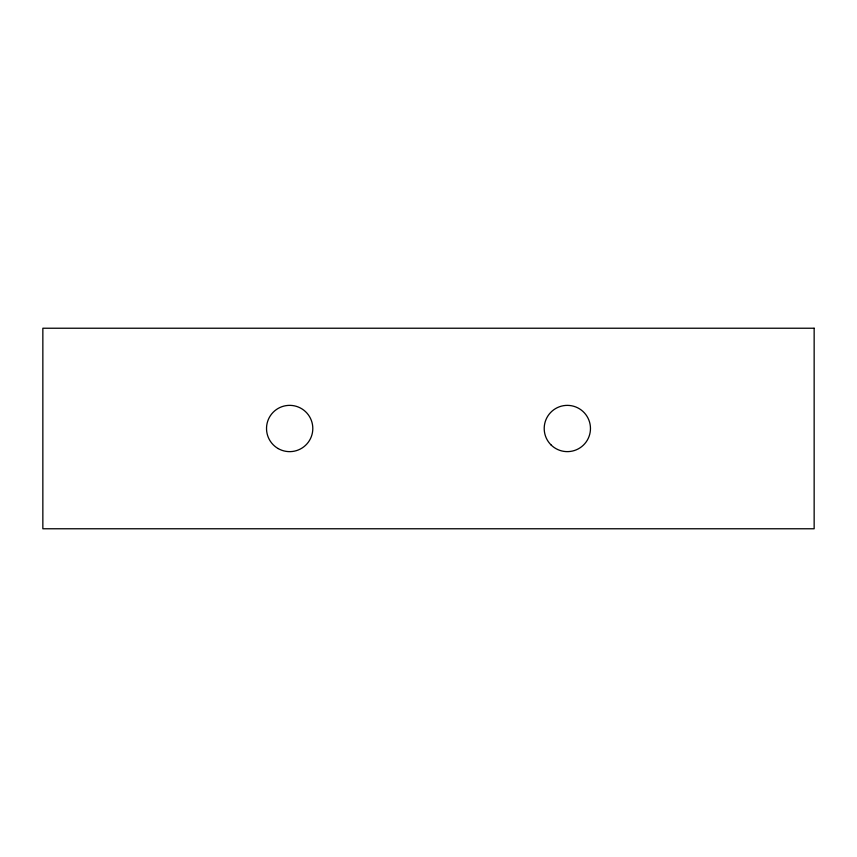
<?xml version="1.0" encoding="UTF-8"?>
<svg xmlns="http://www.w3.org/2000/svg" width="857" height="857" viewBox="0 0 857 857"><rect width="100%" height="100%" fill="white"/><g stroke="black" fill="none" stroke-linecap="round" stroke-linejoin="round"><path stroke-width="1.29" d="M814.15 328.231L42.85 328.231L42.85 528.769L814.15 528.769L814.15 328.231M278.097 448.543A23.139 23.139 0 0 0 312.805 428.5A23.139 23.139 0 0 0 278.097 408.457A23.139 23.139 0 0 0 278.097 448.543M550.976 444.858A23.139 23.139 0 0 0 589.68 434.488A23.139 23.139 0 0 0 561.346 406.154A23.139 23.139 0 0 0 550.976 444.858"/></g></svg>
